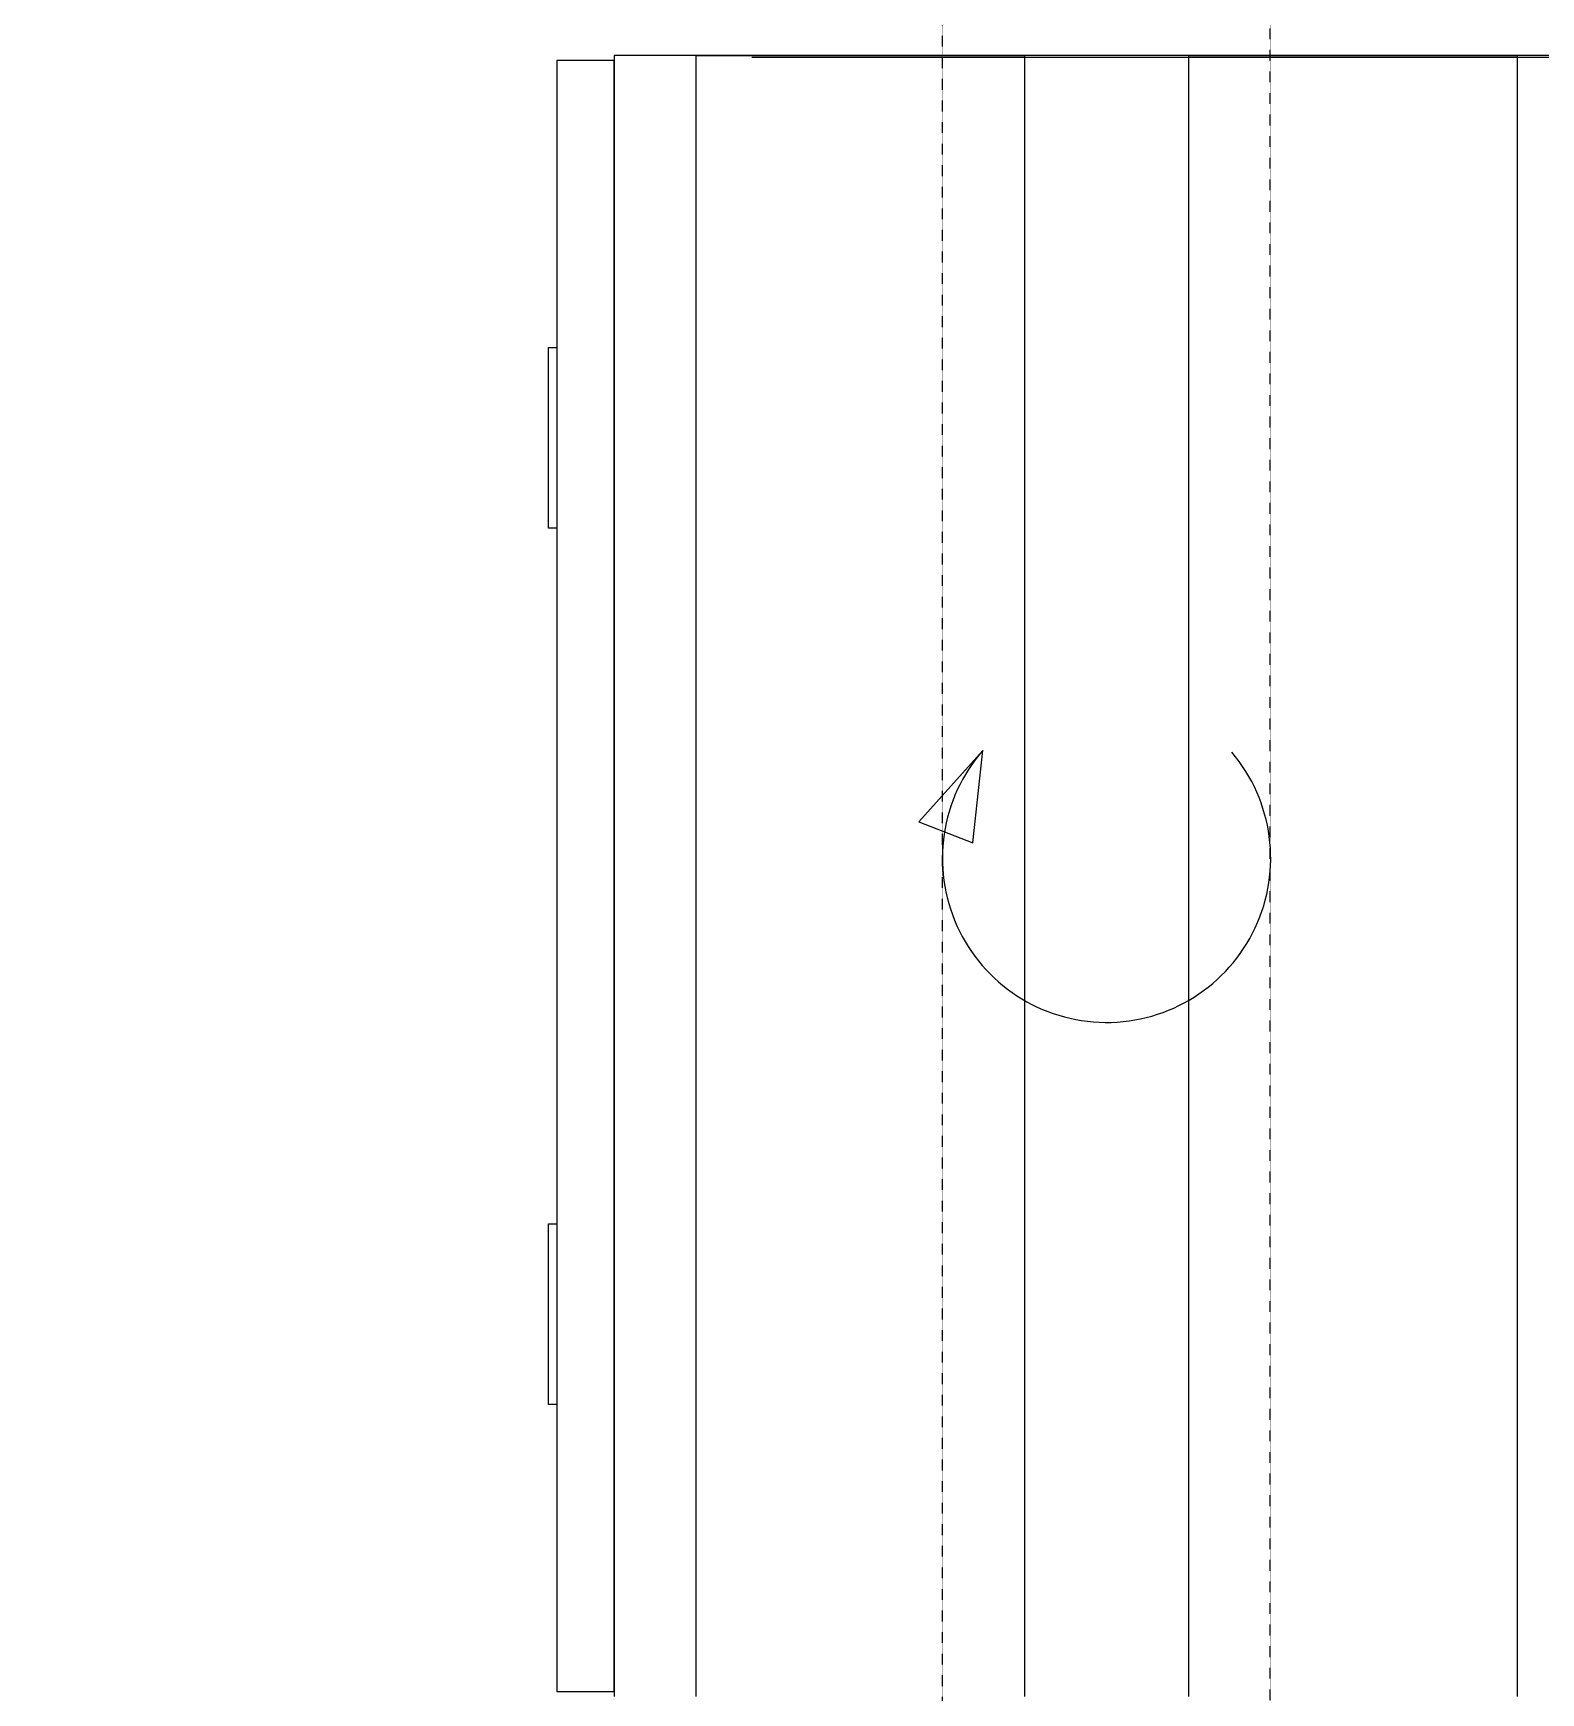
# Model space of a CAD drawing. Header units: millimetres. Extents: x -1732 to 458256, y -4349 to 130988.
# Drawn here: x 54906 to 55825, y 38738 to 39750 of the extents above; entities that cross this region are included whole.
import ezdxf

# ---------------------------------------------------------------- set-up
doc = ezdxf.new("R2010")
doc.units = ezdxf.units.MM
doc.header["$LTSCALE"] = 0.01
doc.header["$MEASUREMENT"] = 0
doc.linetypes.add('HIDDEN2', pattern=[4.7625, 3.175, -1.5875])
doc.layers.add('F-E-EQP-BIELO', color=251, linetype='CONTINUOUS')
doc.layers.add('F-E-EQP-CAN', color=251, linetype='HIDDEN2')

msp = doc.modelspace()

# ---------------------------------------------------------------- linework, layer by layer
at = {"layer": 'F-E-EQP-BIELO'}
for p, q in [((55860.12361, 39736.13913), (55260.12361, 39736.13913)), ((55260.12361, 39736.13913), (55260.12361, 38736.13913)), ((55310.12361, 38736.13913), (55310.12361, 39736.13913)), ((55310.12361, 39736.13913), (55510.12361, 39736.13913)), ((55843.92361, 39734.73913), (55343.92361, 39734.73913)), ((55510.12361, 39736.13913), (55510.12361, 38736.13913)), ((55610.12361, 38736.13913), (55610.12361, 39736.13913)), ((55610.12361, 39736.13913), (55810.12361, 39736.13913)), ((55810.12361, 39736.13913), (55810.12361, 38736.13913))]:
    msp.add_line(p, q, dxfattribs=at)
for points in [[(55225.12361, 39733.03913), (55225.12361, 38739.23913), (55260.12361, 38739.23913), (55260.12361, 39733.03913), (55225.12361, 39733.03913)], [(55225.12361, 39558.13913), (55225.12361, 39448.13913), (55220.12361, 39448.13913), (55220.12361, 39558.13913), (55225.12361, 39558.13913)], [(55484.72361, 39312.63913), (55445.82361, 39269.13913), (55478.72361, 39256.33913), (55484.72361, 39312.63913)], [(55225.12361, 39024.13913), (55225.12361, 38914.13913), (55220.12361, 38914.13913), (55220.12361, 39024.13913), (55225.12361, 39024.13913)]]:
    msp.add_lwpolyline(points, dxfattribs=at)
msp.add_lwpolyline([(55484.72361, 39312.63913, 0.6411), (55559.32361, 39146.93913, 0.6411), (55636.42361, 39311.53913)], format="xyb", dxfattribs=at)
at = {"layer": 'F-E-EQP-CAN'}
msp.add_lwpolyline([(50985.07629, 23236.87046), (50985.07667, 35036.14032), (54826.19109, 35036.14032), (55659.75013, 35869.69936), (55659.75013, 45733.52954), (55659.75013, 45733.52954), (55459.58535, 45733.52993), (55460.07629, 35952.86777), (54743.34808, 35236.14032), (50785.07668, 35236.14032), (50785.07668, 35236.14032), (50785.07629, 5839.13791)], dxfattribs=at)

doc.saveas('drawing.dxf')
